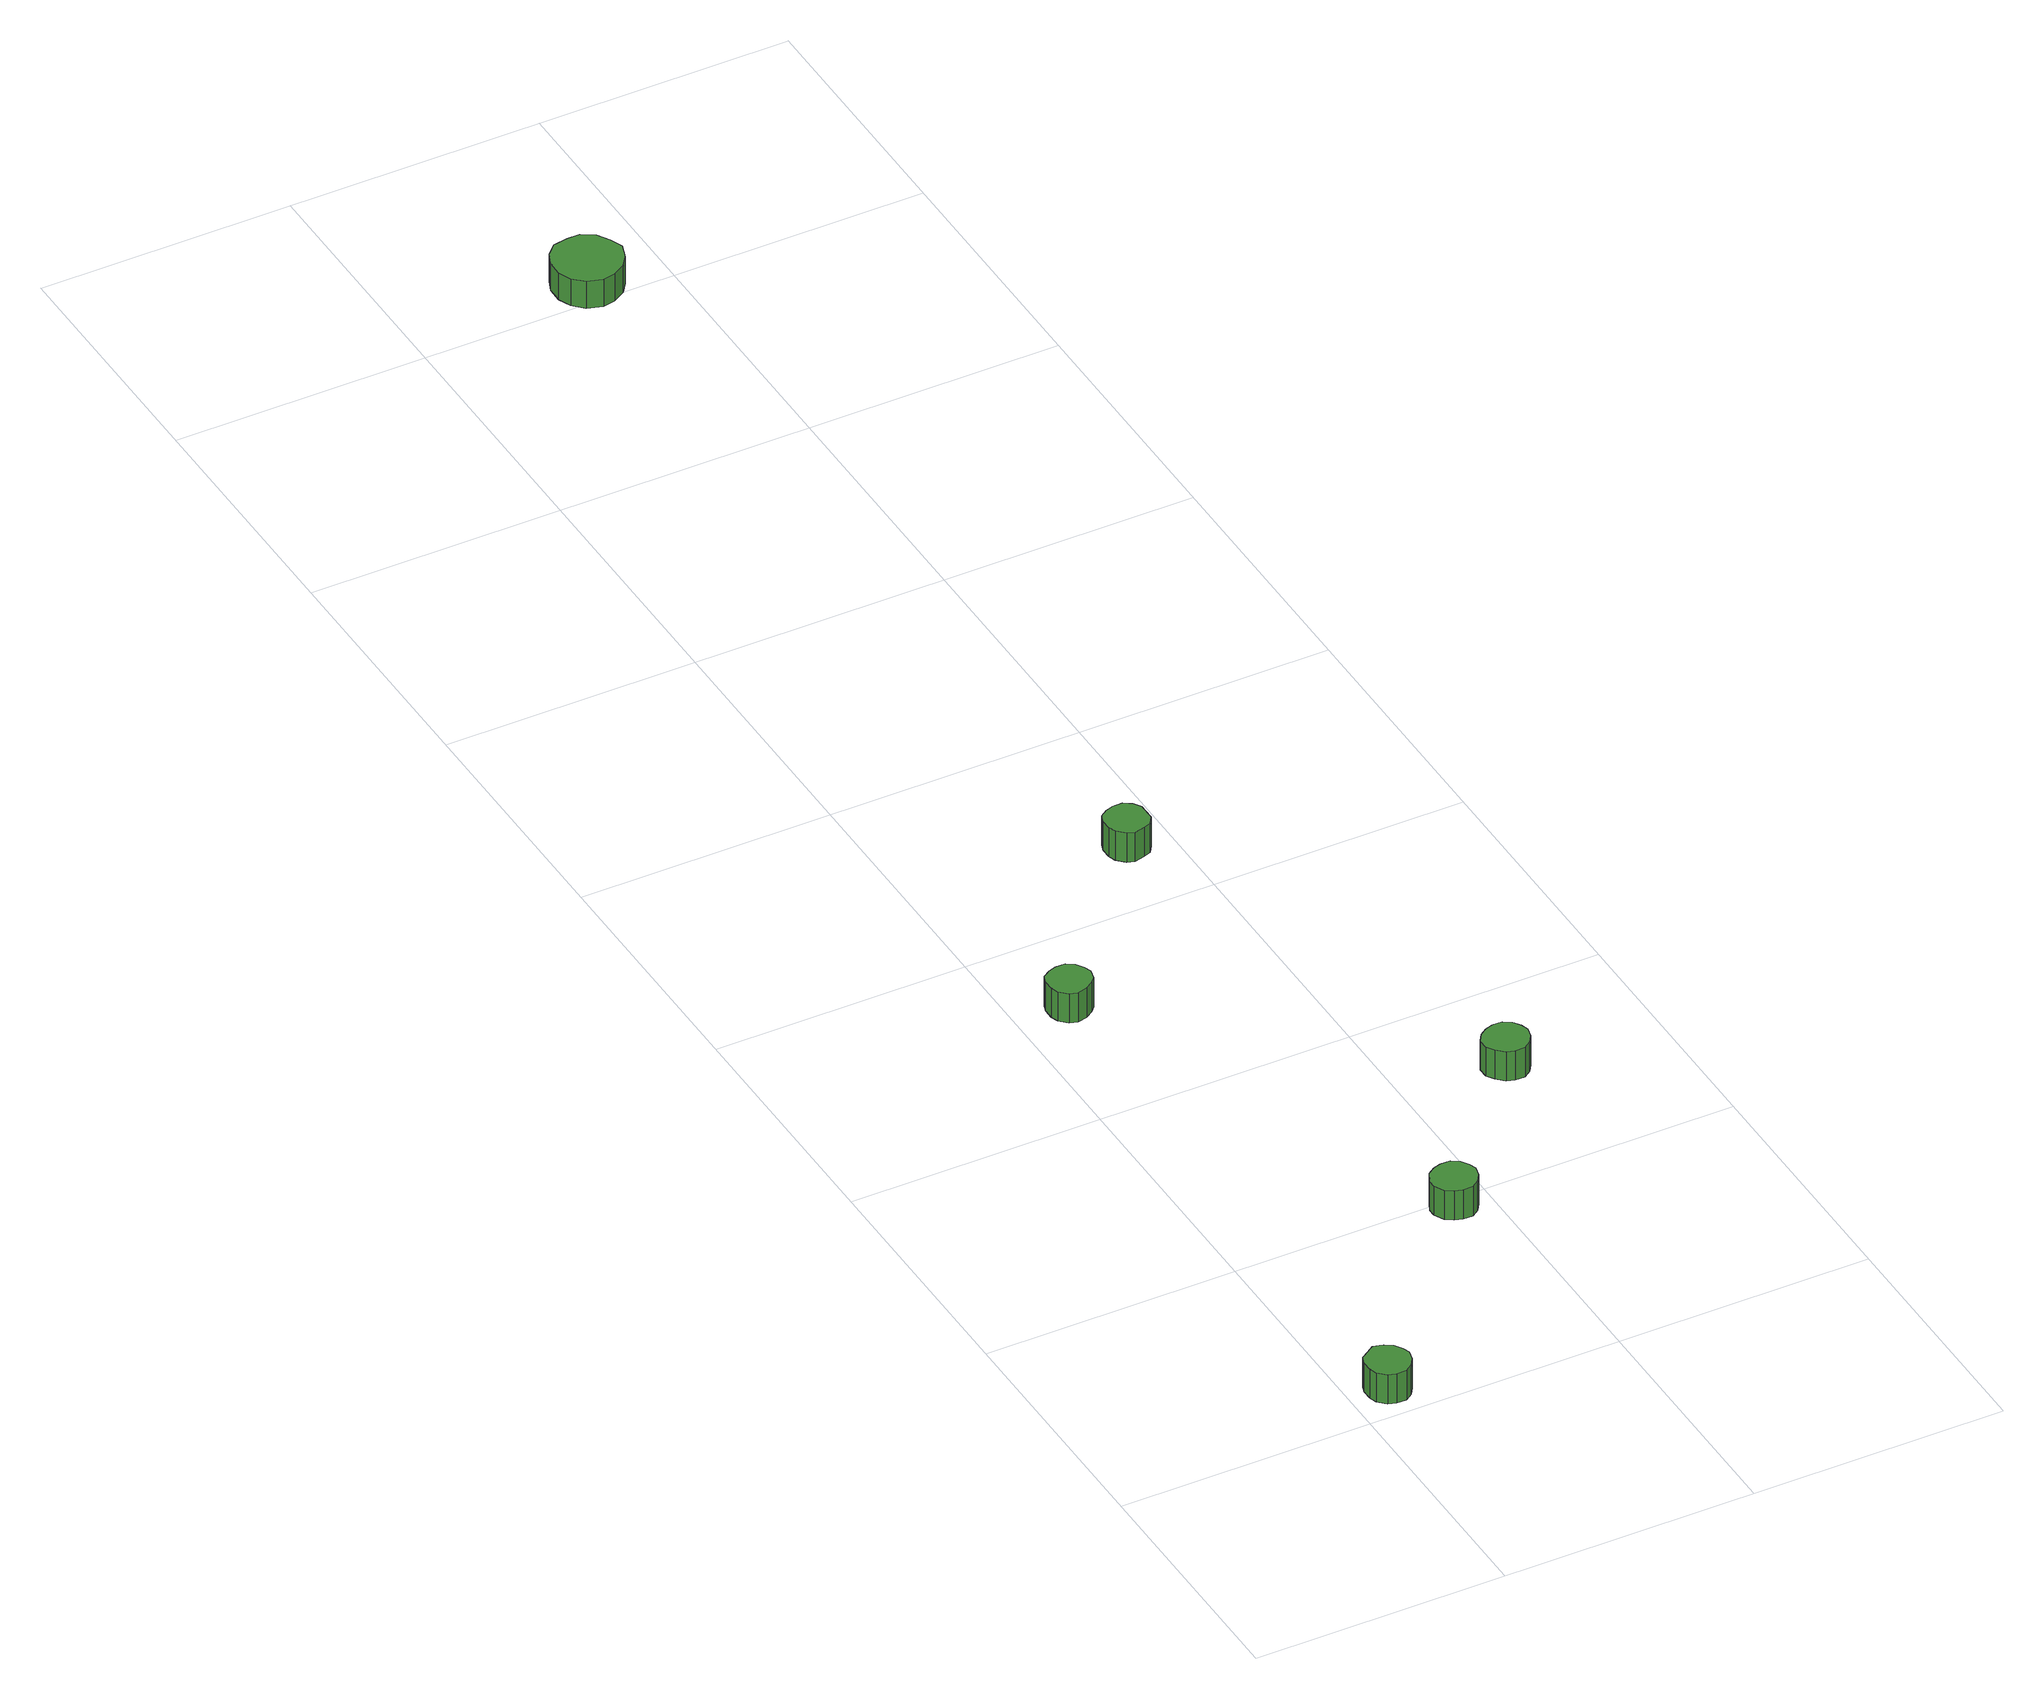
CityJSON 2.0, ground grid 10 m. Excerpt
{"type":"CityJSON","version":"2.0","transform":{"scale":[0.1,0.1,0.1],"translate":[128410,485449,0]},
"CityObjects":{
"tree1":{"type":"SolitaryVegetationObject","attributes":{"function":"something"},"geometry":[{"type":"MultiSurface","lod":"1","boundaries":[[[0,1,2,3,4,5,6,7,8,9,10,11,12,13,14]],[[15,16,17,18,19,20,21,22,23,24,25,26,27,28,29]],[[0,29,28,1]],[[1,28,27,2]],[[2,27,26,3]],[[3,26,25,4]],[[4,25,24,5]],[[5,24,23,6]],[[6,23,22,7]],[[7,22,21,8]],[[8,21,20,9]],[[9,20,19,10]],[[10,19,18,11]],[[11,18,17,12]],[[12,17,16,13]],[[13,16,15,14]],[[14,15,29,0]]]}]},
"tree2":{"type":"SolitaryVegetationObject","attributes":{"function":"something"},"geometry":[{"type":"MultiSurface","lod":"1","boundaries":[[[30,31,32,33,34,35,36,37,38,39,40,41,42,43,44]],[[45,46,47,48,49,50,51,52,53,54,55,56,57,58,59]],[[30,59,58,31]],[[31,58,57,32]],[[32,57,56,33]],[[33,56,55,34]],[[34,55,54,35]],[[35,54,53,36]],[[36,53,52,37]],[[37,52,51,38]],[[38,51,50,39]],[[39,50,49,40]],[[40,49,48,41]],[[41,48,47,42]],[[42,47,46,43]],[[43,46,45,44]],[[44,45,59,30]]]}]},
"tree3":{"type":"SolitaryVegetationObject","attributes":{"function":"something"},"geometry":[{"type":"MultiSurface","lod":"1","boundaries":[[[60,61,62,63,64,65,66,67,68,69,70,71,72,73,74]],[[75,76,77,78,79,80,81,82,83,84,85,86,87,88,89]],[[60,89,88,61]],[[61,88,87,62]],[[62,87,86,63]],[[63,86,85,64]],[[64,85,84,65]],[[65,84,83,66]],[[66,83,82,67]],[[67,82,81,68]],[[68,81,80,69]],[[69,80,79,70]],[[70,79,78,71]],[[71,78,77,72]],[[72,77,76,73]],[[73,76,75,74]],[[74,75,89,60]]]}]},
"tree4":{"type":"SolitaryVegetationObject","attributes":{"function":"something"},"geometry":[{"type":"MultiSurface","lod":"1","boundaries":[[[90,91,92,93,94,95,96,97,98,99,100,101,102,103,104]],[[105,106,107,108,109,110,111,112,113,114,115,116,117,118,119]],[[90,119,118,91]],[[91,118,117,92]],[[92,117,116,93]],[[93,116,115,94]],[[94,115,114,95]],[[95,114,113,96]],[[96,113,112,97]],[[97,112,111,98]],[[98,111,110,99]],[[99,110,109,100]],[[100,109,108,101]],[[101,108,107,102]],[[102,107,106,103]],[[103,106,105,104]],[[104,105,119,90]]]}]},
"tree5":{"type":"SolitaryVegetationObject","attributes":{"function":"something"},"geometry":[{"type":"MultiSurface","lod":"1","boundaries":[[[120,121,122,123,124,125,126,127,128,129,130,131,132,133,134]],[[135,136,137,138,139,140,141,142,143,144,145,146,147,148,149]],[[120,149,148,121]],[[121,148,147,122]],[[122,147,146,123]],[[123,146,145,124]],[[124,145,144,125]],[[125,144,143,126]],[[126,143,142,127]],[[127,142,141,128]],[[128,141,140,129]],[[129,140,139,130]],[[130,139,138,131]],[[131,138,137,132]],[[132,137,136,133]],[[133,136,135,134]],[[134,135,149,120]]]}]},
"tree6":{"type":"SolitaryVegetationObject","attributes":{"function":"something"},"geometry":[{"type":"MultiSurface","lod":"1","boundaries":[[[150,151,152,153,154,155,156,157,158,159,160,161,162,163,164]],[[165,166,167,168,169,170,171,172,173,174,175,176,177,178,179]],[[150,179,178,151]],[[151,178,177,152]],[[152,177,176,153]],[[153,176,175,154]],[[154,175,174,155]],[[155,174,173,156]],[[156,173,172,157]],[[157,172,171,158]],[[158,171,170,159]],[[159,170,169,160]],[[160,169,168,161]],[[161,168,167,162]],[[162,167,166,163]],[[163,166,165,164]],[[164,165,179,150]]]}]}
},
"vertices":[
[24,15,18],[23,18,18],[21,21,18],[18,23,18],[14,24,18],[11,22,18],[8,20,18],[7,17,18],[7,13,18],[8,10,18],[11,7,18],[14,6,18],[18,6,18],[21,8,18],[23,11,18],[23,11,5],[21,8,5],[18,6,5],[14,6,5],[11,7,5],[8,10,5],[7,13,5],[7,17,5],[8,20,5],[11,22,5],[14,24,5],[18,23,5],[21,21,5],[23,18,5],[24,15,5],
[30,262,18],[29,265,18],[27,268,18],[24,270,18],[20,270,18],[17,269,18],[14,267,18],[13,264,18],[13,260,18],[14,257,18],[17,254,18],[20,253,18],[24,254,18],[27,256,18],[29,258,18],[29,258,5],[27,256,5],[24,254,5],[20,253,5],[17,254,5],[14,257,5],[13,260,5],[13,264,5],[14,267,5],[17,269,5],[20,270,5],[24,270,5],[27,268,5],[29,265,5],[30,262,5],
[94,95,20],[93,98,20],[91,101,20],[88,103,20],[84,103,20],[81,102,20],[78,100,20],[76,96,20],[76,93,20],[78,89,20],[81,87,20],[84,86,20],[88,86,20],[91,88,20],[93,91,20],[93,91,7],[91,88,7],[88,86,7],[84,86,7],[81,87,7],[78,89,7],[76,93,7],[76,96,7],[78,100,7],[81,102,7],[84,103,7],[88,103,7],[91,101,7],[93,98,7],[94,95,7],
[91,334,18],[91,337,18],[89,340,18],[86,342,18],[82,342,18],[79,341,18],[76,339,18],[75,336,18],[75,332,18],[76,329,18],[79,326,18],[82,325,18],[86,326,18],[89,327,18],[91,330,18],[91,330,5],[89,327,5],[86,326,5],[82,325,5],[79,326,5],[76,329,5],[75,332,5],[75,336,5],[76,339,5],[79,341,5],[82,342,5],[86,342,5],[89,340,5],[91,337,5],[91,334,5],
[149,158,19],[148,161,19],[146,164,19],[143,166,19],[139,166,19],[136,165,19],[133,163,19],[131,160,19],[131,156,19],[133,153,19],[136,150,19],[139,149,19],[143,149,19],[146,151,19],[148,154,19],[148,154,6],[146,151,6],[143,149,6],[139,149,6],[136,150,6],[133,153,6],[131,156,6],[131,160,6],[133,163,6],[136,165,6],[139,166,6],[143,166,6],[146,164,6],[148,161,6],[149,158,6],
[84,709,18],[82,714,18],[79,719,18],[74,722,18],[69,722,18],[63,721,18],[59,717,18],[57,712,18],[57,706,18],[59,701,18],[63,697,18],[69,695,18],[74,696,18],[79,699,18],[82,703,18],[82,703,6],[79,699,6],[74,696,6],[69,695,6],[63,697,6],[59,701,6],[57,706,6],[57,712,6],[59,717,6],[63,721,6],[69,722,6],[74,722,6],[79,719,6],[82,714,6],[84,709,6]
]}
